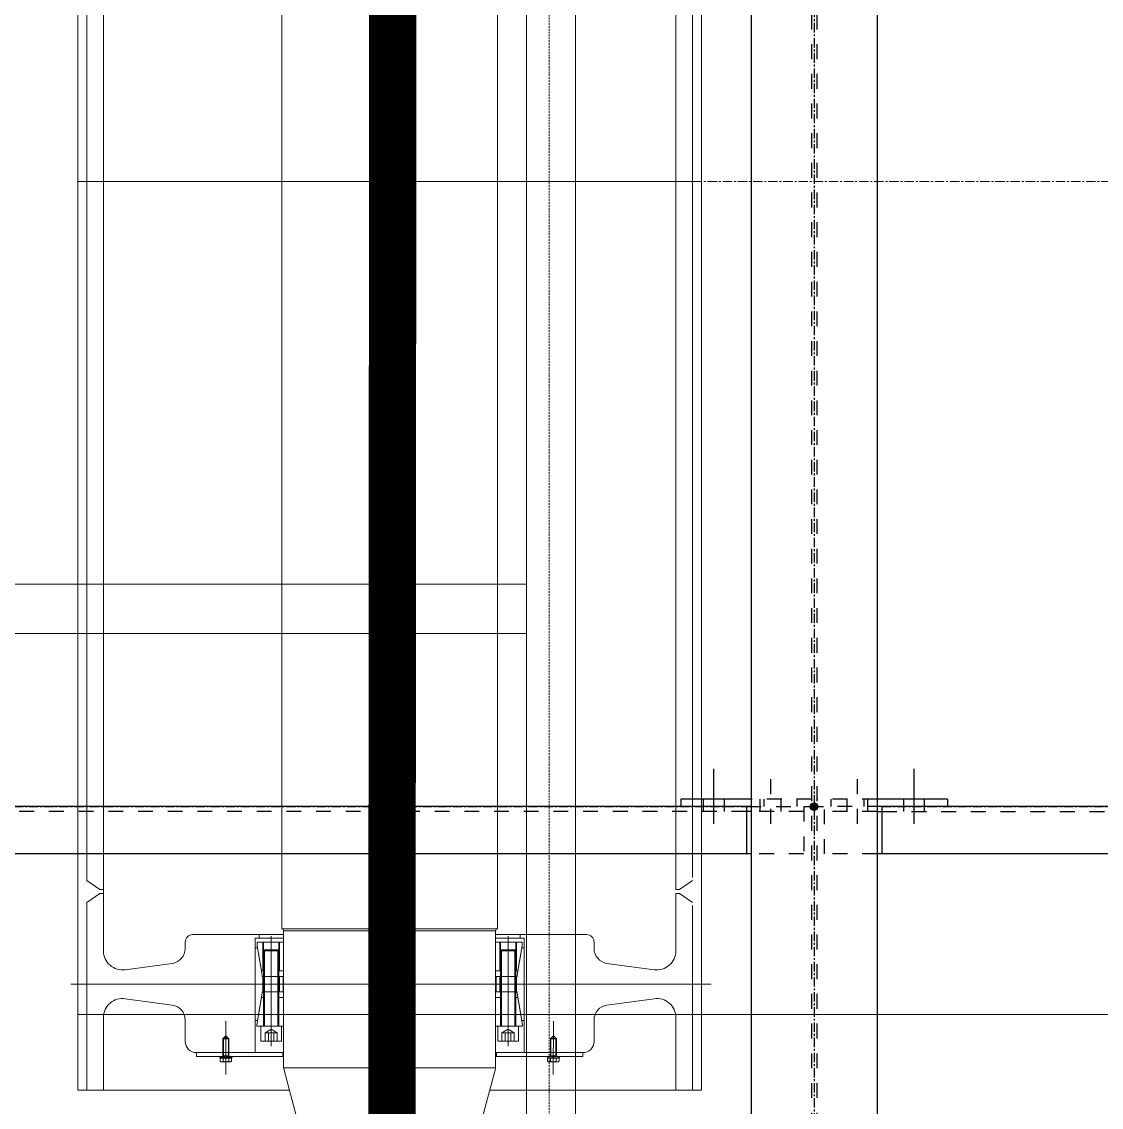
# Model space of a CAD drawing. Header units: inches. Extents: x 209270 to 234360, y -180214 to -150194.
# Drawn here: x 219526 to 220952, y -162786 to -161353 of the extents above; entities that cross this region are included whole.
import ezdxf

# ---------------------------------------------------------------- set-up
doc = ezdxf.new("R2010")
doc.units = ezdxf.units.IN
doc.header["$LTSCALE"] = 10
doc.header["$MEASUREMENT"] = 0
for name, pattern in [('CENTER', [2, 1.25, -0.25, 0.25, -0.25]), ('DXK_LINE_DOT2', [3.9198, 1.9599, -1.9599]), ('HIDDEN', [0.375, 0.25, -0.125])]:
    doc.linetypes.add(name, pattern=pattern)
for name, color, linetype in [('$AUDIT_BAD_LAYER1', 7, 'Continuous'), ('_STR_0', 2, 'Continuous'), ('_STR_1', 2, 'Continuous'), ('_STR_2', 2, 'Continuous'), ('_STR_4', 2, 'Continuous')]:
    doc.layers.add(name, color=color, linetype=linetype)
for name, color, linetype, lineweight in [('All Bought', 110, 'Continuous', 9), ('Belt', 4, 'Continuous', 9), ('CEN', 1, 'CENTER', 9), ('DIM', 42, 'Continuous', 13), ('DIM.', 42, 'Continuous', 13), ('HIDDDEN', 3, 'HIDDEN', 9), ('hoist', 221, 'Continuous', 9), ('MAIN OBJECT', 2, 'Continuous', 18)]:
    doc.layers.add(name, color=color, linetype=linetype, lineweight=lineweight)

# ---------------------------------------------------------------- blocks, each defined once
blk = doc.blocks.new('A$VNI7697676')
at = {"layer": 'All Bought'}
for p, q in [((0, 1615), (0, -1615)), ((-412, 1200), (-412, 0)), ((412, 1200), (412, 0)), ((-142.5, 986.9), (-142.5, 0)), ((142.5, 986.9), (142.5, 0)), ((-378, 935), (-378, 0)), ((378, 935), (378, 0)), ((-400, 923.1), (-400, 0)), ((400, 923.1), (400, 0)), ((412, 0), (-412, 0)), ((-412, -1200), (-412, 0)), ((-400, -923.1), (-400, 0)), ((-378, -935), (-378, 0)), ((-142.5, -986.9), (-142.5, 0)), ((142.5, -986.9), (142.5, 0)), ((378, -935), (378, 0)), ((400, -918.9), (400, 0)), ((412, -1200), (412, 0)), ((-383, -935), (-400, -923.1)), ((383, -935), (400, -923.1)), ((-383, -940), (-400, -951.9)), ((-383, -935), (-378, -935)), ((-383, -940), (-378, -940)), ((-378, -940), (-378, -935)), ((-378, -940), (-378, -1016.1)), ((383, -935), (378, -935)), ((378, -940), (378, -1016.1)), ((383, -940), (378, -940)), ((383, -940), (400, -951.9)), ((-400, -1200), (-400, -951.9)), ((400, -1200), (400, -956.1)), ((-142.5, -986.9), (0, -986.9)), ((142.5, -986.9), (0, -986.9)), ((-172.5, -994.4), (-260, -994.4)), ((-177.5, -1150.4), (-177.5, -999.4)), ((-172.5, -999.4), (-177.5, -999.4)), ((-172.5, -994.4), (-172.5, -999.4)), ((-172.5, -994.4), (-140, -994.4)), ((-172.5, -999.4), (-140, -999.4)), ((-156.5, -1141.9), (-156.5, -996.7)), ((-140, -1170.4), (-140, -989.4)), ((0, -989.4), (-140, -989.4)), ((0, -989.4), (140, -989.4)), ((140, -1170.4), (140, -989.4)), ((172.5, -994.4), (140, -994.4)), ((172.5, -999.4), (140, -999.4)), ((156.5, -1141.9), (156.5, -996.7)), ((172.5, -994.4), (260, -994.4)), ((172.5, -994.4), (172.5, -999.4)), ((172.5, -999.4), (177.5, -999.4)), ((177.5, -1150.4), (177.5, -999.4)), ((-270, -1004.4), (-270, -1012.7)), ((-177.5, -1108), (-177.5, -1012)), ((-177.5, -1012), (-174.7, -1012)), ((-175.2, -1004.4), (-175.2, -1009.2)), ((-175.2, -1004.4), (-140, -1004.4)), ((-175.2, -1009.2), (-169.3, -1042.4)), ((-168.3, -1048.1), (-174.7, -1012)), ((-167.5, -1004.4), (-167.5, -1042.4)), ((-166.5, -1004.4), (-166.5, -1042.4)), ((-166.5, -1015.8), (-165.4, -1014.5)), ((-166.5, -1015.8), (-166.5, -1115.6)), ((-166.5, -1015.8), (-146.5, -1015.8)), ((-165.4, -1014.5), (-165.4, -1079.5)), ((-147.6, -1014.5), (-165.4, -1014.5)), ((-146.5, -1015.8), (-147.6, -1014.5)), ((-147.6, -1014.5), (-147.6, -1079.5)), ((-146.5, -1004.4), (-146.5, -1115.6)), ((-145.5, -1004.4), (-145.5, -1042.4)), ((-140, -1004.4), (-140, -1042.4)), ((140, -1004.4), (140, -1042.4)), ((175.2, -1004.4), (140, -1004.4)), ((145.5, -1004.4), (145.5, -1042.4)), ((146.5, -1004.4), (146.5, -1115.6)), ((146.5, -1015.8), (147.6, -1014.5)), ((166.5, -1015.8), (146.5, -1015.8)), ((147.6, -1014.5), (147.6, -1079.5)), ((147.6, -1014.5), (165.4, -1014.5)), ((166.5, -1015.8), (165.4, -1014.5)), ((165.4, -1014.5), (165.4, -1079.5)), ((166.5, -1004.4), (166.5, -1042.4)), ((166.5, -1015.8), (166.5, -1115.6)), ((167.5, -1004.4), (167.5, -1042.4)), ((168.3, -1048.1), (174.7, -1012)), ((175.2, -1009.2), (169.3, -1042.4)), ((177.5, -1012), (174.7, -1012)), ((175.2, -1004.4), (175.2, -1009.2)), ((177.5, -1108), (177.5, -1012)), ((270, -1004.4), (270, -1012.7)), ((-349.4, -1040.8), (-287.1, -1032.5)), ((-169.3, -1042.4), (-166.5, -1042.4)), ((-146.5, -1042.4), (-140, -1042.4)), ((146.5, -1042.4), (140, -1042.4)), ((169.3, -1042.4), (166.5, -1042.4)), ((349.4, -1040.8), (287.1, -1032.5)), ((-421.3, -1060), (424.7, -1060)), ((-168.3, -1048.1), (-168.3, -1050)), ((-168.3, -1050), (-140.5, -1050)), ((-167.5, -1050), (-167.5, -1070)), ((-145.5, -1050), (-145.5, -1070)), ((-140.5, -1070), (-140.5, -1050)), ((-140.5, -1070), (-140.5, -1050)), ((140.5, -1070), (140.5, -1050)), ((140.5, -1070), (140.5, -1050)), ((168.3, -1050), (140.5, -1050)), ((145.5, -1050), (145.5, -1070)), ((167.5, -1050), (167.5, -1070)), ((168.3, -1048.1), (168.3, -1050)), ((-168.3, -1071.9), (-174.7, -1108)), ((-168.3, -1070), (-140.5, -1070)), ((-168.3, -1071.9), (-168.3, -1070)), ((168.3, -1070), (140.5, -1070)), ((168.3, -1071.9), (168.3, -1070)), ((168.3, -1071.9), (174.7, -1108)), ((-349.4, -1079.2), (-287.1, -1087.5)), ((-169.3, -1077.6), (-175.6, -1113.6)), ((-169.3, -1077.6), (-166.5, -1077.6)), ((-166.5, -1077.6), (-166.5, -1100.6)), ((-165.4, -1079.5), (-165.4, -1115.6)), ((-147.6, -1079.5), (-147.6, -1115.6)), ((-146.5, -1077.6), (-140, -1077.6)), ((-140, -1115.6), (-140, -1077.6)), ((140, -1115.6), (140, -1077.6)), ((146.5, -1077.6), (140, -1077.6)), ((147.6, -1079.5), (147.6, -1115.6)), ((165.4, -1079.5), (165.4, -1115.6)), ((166.5, -1077.6), (166.5, -1100.6)), ((169.3, -1077.6), (166.5, -1077.6)), ((169.3, -1077.6), (175.6, -1113.6)), ((349.4, -1079.2), (287.1, -1087.5)), ((-378, -1200), (-378, -1103.9)), ((-172.5, -1096.6), (-172.6, -1096.4)), ((172.5, -1096.6), (172.6, -1096.4)), ((378, -1200), (378, -1103.9)), ((-270, -1135.4), (-270, -1107.3)), ((-216.2, -1179.2), (-216.2, -1108.8)), ((-177.5, -1108), (-174.7, -1108)), ((-175.6, -1115.6), (-175.6, -1113.6)), ((-175.6, -1115.6), (-140, -1115.6)), ((-170, -1115.6), (-170, -1135.4)), ((-143, -1115.6), (-143, -1135.4)), ((175.6, -1115.6), (140, -1115.6)), ((143, -1115.6), (143, -1135.4)), ((170, -1115.6), (170, -1135.4)), ((177.5, -1108), (174.7, -1108)), ((175.6, -1115.6), (175.6, -1113.6)), ((216.2, -1179.2), (216.3, -1108.8)), ((270, -1135.4), (270, -1107.3)), ((-216.3, -1128.2), (-220.3, -1132.2)), ((-220.3, -1132.2), (-212.3, -1132.2)), ((-220.3, -1155.4), (-220.3, -1132.2)), ((-219.5, -1131.4), (-213, -1131.4)), ((-219.5, -1155.4), (-219.5, -1131.4)), ((-212.3, -1132.2), (-216.3, -1128.2)), ((-213, -1155.4), (-213, -1131.4)), ((-212.3, -1155.4), (-212.3, -1132.2)), ((-156.5, -1119.3), (-164.6, -1124.4)), ((-164.6, -1124.4), (-164.6, -1135.4)), ((-164.6, -1124.4), (-156.5, -1124.4)), ((-160.2, -1124.4), (-160.2, -1135.4)), ((-156.5, -1119.3), (-148.4, -1124.4)), ((-148.4, -1124.4), (-156.5, -1124.4)), ((-152.8, -1124.4), (-152.8, -1135.4)), ((-148.4, -1124.4), (-148.4, -1135.4)), ((156.5, -1119.3), (148.4, -1124.4)), ((148.4, -1124.4), (148.4, -1135.4)), ((148.4, -1124.4), (156.5, -1124.4)), ((152.8, -1124.4), (152.8, -1135.4)), ((156.5, -1119.3), (164.6, -1124.4)), ((164.6, -1124.4), (156.5, -1124.4)), ((160.2, -1124.4), (160.2, -1135.4)), ((164.6, -1124.4), (164.6, -1135.4)), ((212.3, -1132.2), (216.3, -1128.2)), ((220.3, -1132.2), (212.3, -1132.2)), ((212.3, -1155.5), (212.3, -1132.2)), ((219.5, -1131.5), (213, -1131.5)), ((213, -1155.5), (213, -1131.5)), ((216.3, -1128.2), (220.3, -1132.2)), ((219.5, -1155.5), (219.5, -1131.5)), ((220.3, -1155.5), (220.3, -1132.2)), ((-156.5, -1135.4), (-170, -1135.4)), ((-156.5, -1135.4), (-143, -1135.4)), ((156.5, -1135.4), (143, -1135.4)), ((156.5, -1135.4), (170, -1135.4)), ((-255, -1150.4), (-255, -1155.4)), ((-141, -1150.4), (-255, -1150.4)), ((-255, -1155.4), (-141, -1155.4)), ((-224.2, -1155.4), (-208.2, -1155.4)), ((-224.2, -1157), (-224.2, -1155.4)), ((-208.2, -1157), (-224.2, -1157)), ((-223.8, -1157.6), (-222.1, -1157.6)), ((-223.8, -1161.8), (-223.8, -1157.6)), ((-222.1, -1157.6), (-222.1, -1157)), ((-210.4, -1157), (-222.1, -1157)), ((-222.1, -1157.6), (-210.4, -1157.6)), ((-219.5, -1154.7), (-220.2, -1155.4)), ((-220.2, -1154.7), (-212.2, -1154.7)), ((-220, -1161.8), (-220, -1157.6)), ((-216.2, -1155.4), (-216.2, -1157)), ((-213, -1154.7), (-212.2, -1155.4)), ((-212.5, -1161.8), (-212.5, -1157.6)), ((-210.4, -1157.6), (-210.4, -1157)), ((-210.4, -1157.6), (-208.7, -1157.6)), ((-208.7, -1161.8), (-208.7, -1157.6)), ((-208.2, -1155.4), (-208.2, -1157)), ((-141, -1150.4), (-140, -1150.4)), ((-141, -1155.4), (-141, -1150.4)), ((-141, -1155.4), (-140, -1155.4)), ((141, -1150.4), (140, -1150.4)), ((141, -1155.4), (140, -1155.4)), ((141, -1155.4), (141, -1150.4)), ((141, -1150.4), (255, -1150.4)), ((255, -1155.4), (141, -1155.4)), ((224.3, -1155.5), (208.3, -1155.5)), ((208.3, -1155.5), (208.3, -1157.1)), ((208.3, -1157.1), (224.3, -1157.1)), ((208.7, -1161.8), (208.7, -1157.7)), ((210.4, -1157.7), (208.7, -1157.7)), ((210.4, -1157.7), (210.4, -1157.1)), ((210.4, -1157.1), (222.1, -1157.1)), ((222.1, -1157.7), (210.4, -1157.7)), ((213, -1154.7), (212.3, -1155.5)), ((220.3, -1154.7), (212.3, -1154.7)), ((212.5, -1161.8), (212.5, -1157.7)), ((216.3, -1155.5), (216.3, -1157.1)), ((219.5, -1154.7), (220.3, -1155.5)), ((220, -1161.8), (220, -1157.7)), ((222.1, -1157.7), (222.1, -1157.1)), ((223.8, -1157.7), (222.1, -1157.7)), ((223.8, -1161.8), (223.8, -1157.7)), ((224.3, -1157.1), (224.3, -1155.5)), ((255, -1150.4), (255, -1155.4)), ((-223.8, -1161.8), (-222.8, -1162.3)), ((-209.8, -1162.3), (-222.8, -1162.3)), ((-208.7, -1161.8), (-209.8, -1162.3)), ((-140, -1170.4), (0, -1170.4)), ((-139.8, -1171.7), (-120.2, -1245.1)), ((140, -1170.4), (0, -1170.4)), ((139.8, -1171.7), (120.2, -1245.1)), ((208.7, -1161.8), (209.8, -1162.4)), ((209.8, -1162.4), (222.8, -1162.4)), ((223.8, -1161.8), (222.8, -1162.4)), ((-412, -1200), (-132.3, -1200)), ((412, -1200), (132.3, -1200))]:
    blk.add_line(p, q, dxfattribs=at)
for centre, radius, start, end in [((-142.5, -989.4), 2.5, 0, 90), ((142.5, -989.4), 2.5, 90, 180), ((-260, -1004.4), 10, 90, 180), ((260, -1004.4), 10, 0, 90), ((-353, -1016.1), 25, 180, 278.3659), ((-290, -1012.7), 20, 278.3659, 0), ((290, -1012.7), 20, 180, 261.6341), ((353, -1016.1), 25, 261.6341, 0), ((-353, -1103.9), 25, 81.6341, 180), ((-290, -1107.3), 20, 0, 81.6341), ((290, -1107.3), 20, 98.3659, 180), ((353, -1103.9), 25, 0, 98.3659), ((-255, -1135.4), 15, 180, 270), ((255, -1135.4), 15, 270, 0), ((-221.9, -1159), 3.32, 244.4469, 304.4469), ((-216.2, -1149.9), 12.4, 252.3875, 287.6125), ((-210.6, -1159), 3.32, 235.5531, 295.5531), ((-135, -1170.4), 5, 180, 195), ((135, -1170.4), 5, 345, 0), ((210.6, -1159), 3.32, 244.4422, 304.4422), ((216.3, -1150), 12.4, 252.3828, 287.6078), ((221.9, -1159), 3.32, 235.5484, 295.5484)]:
    blk.add_arc(centre, radius, start, end, dxfattribs=at)
blk = doc.blocks.new('A$Ccd523e08')
at = {"layer": 'MAIN OBJECT'}
blk.add_circle((0, 0), 10, dxfattribs=at)
at = {"layer": 'DIM', "xscale": -1}
blk.add_blockref('A$VNI7697676', (0, 0), dxfattribs=at)
blk = doc.blocks.new('A$Cdf87a385')
at = {"layer": 'HIDDDEN'}
blk.add_line((-910.7, -1770.2), (-910.7, 1770.2), dxfattribs=at)
at = {"layer": 'MAIN OBJECT'}
for p, q in [((-945.7, -1825.2), (-945.7, 1825.2)), ((-880.7, -1760.2), (-880.7, 1760.2)), ((-188.6, 595.7), (-880.7, 595.8)), ((-188.6, 530.7), (-880.7, 530.8))]:
    blk.add_line(p, q, dxfattribs=at)
blk = doc.blocks.new('A$C67244592')
at = {"layer": 'hoist', "lineweight": 0, "const_width": 62.5}
blk.add_lwpolyline([(0, -500), (4.3, 5159.9, 0.081795), (-153.3, 6122), (-1342.4, 9643.9, -0.081584), (-1500.1, 10603.6), (-1500.1, 15050)], format="xyb", dxfattribs=at)
blk = doc.blocks.new('Part-116860372-114983 - 114867')
at = {"layer": '_STR_1', "linetype": 'DXK_LINE_DOT2'}
for p, q in [((220569, -160676.7), (220569, -164114.8)), ((220576.1, -160676.7), (220576.1, -164114.8))]:
    blk.add_line(p, q, dxfattribs=at)
at = {"layer": '_STR_2', "linetype": 'Continuous'}
for p, q in [((220489.3, -160670.4), (220489.3, -164121)), ((220655.8, -160670.4), (220655.8, -164121))]:
    blk.add_line(p, q, dxfattribs=at)
at = {"layer": '_STR_4', "linetype": 'CENTER'}
blk.add_line((220572.6, -160514.2), (220572.6, -164264.2), dxfattribs=at)
blk = doc.blocks.new('Part-116860372-115030 - 114867')
at = {"layer": '_STR_4', "linetype": 'Continuous'}
for points in [[(219197.6, -162394.2, -1), (219197.6, -162384.2, -1)], [(220572.6, -162394.2, -1), (220572.6, -162384.2, -1)]]:
    blk.add_hatch(color=256, dxfattribs=at).paths.add_polyline_path(points)
at = {"layer": '_STR_1', "linetype": 'DXK_LINE_DOT2'}
for p, q in [((219211.5, -162389.2), (219211.5, -162451.7)), ((219295.3, -162389.2), (219211.5, -162389.2)), ((219289.1, -162395.4), (219211.5, -162395.4)), ((220483.1, -162395.4), (219295.3, -162395.4)), ((220483.1, -162389.2), (220559, -162389.2)), ((220559, -162395.4), (220489.3, -162395.4)), ((220559, -162389.2), (220559, -162451.7)), ((219289.1, -162451.7), (219211.5, -162451.7)), ((220559, -162451.7), (220489.3, -162451.7))]:
    blk.add_line(p, q, dxfattribs=at)
at = {"layer": '_STR_2', "linetype": 'Continuous'}
for p, q in [((219295.3, -162395.4), (219289.1, -162395.4)), ((220483.1, -162389.2), (219295.3, -162389.2)), ((219295.3, -162451.7), (219295.3, -162389.2)), ((220483.1, -162389.2), (220483.1, -162451.7)), ((220489.3, -162395.4), (220483.1, -162395.4)), ((220489.3, -162451.7), (219289.1, -162451.7))]:
    blk.add_line(p, q, dxfattribs=at)
at = {"layer": '_STR_4', "linetype": 'CENTER'}
for p, q in [((219197.6, -162389.2), (219211.5, -162389.2)), ((219295.3, -162389.2), (220483.1, -162389.2)), ((220559, -162389.2), (220572.6, -162389.2))]:
    blk.add_line(p, q, dxfattribs=at)
at = {"layer": '_STR_4', "linetype": 'Continuous'}
for centre in [(219197.6, -162389.2), (220572.6, -162389.2)]:
    blk.add_circle(centre, 5, dxfattribs=at)
blk = doc.blocks.new('Part-116860372-115031 - 114867')
at = {"layer": '_STR_4', "linetype": 'Continuous'}
for points in [[(220572.6, -162394.2, -1), (220572.6, -162384.2, -1)], [(221947.6, -162394.2, -1), (221947.6, -162384.2, -1)]]:
    blk.add_hatch(color=256, dxfattribs=at).paths.add_polyline_path(points)
at = {"layer": '_STR_1', "linetype": 'DXK_LINE_DOT2'}
for p, q in [((220586.1, -162451.7), (220586.1, -162389.2)), ((220662.1, -162389.2), (220586.1, -162389.2)), ((220655.8, -162395.4), (220586.1, -162395.4)), ((220662.1, -162395.4), (221858.1, -162395.4)), ((221934, -162389.2), (221858.1, -162389.2)), ((221934, -162395.4), (221864.3, -162395.4)), ((221934, -162451.7), (221934, -162389.2)), ((220655.8, -162451.7), (220586.1, -162451.7)), ((221934, -162451.7), (221864.3, -162451.7))]:
    blk.add_line(p, q, dxfattribs=at)
at = {"layer": '_STR_2', "linetype": 'Continuous'}
for p, q in [((220655.8, -162395.4), (220662.1, -162395.4)), ((221858.1, -162389.2), (220662.1, -162389.2)), ((220662.1, -162389.2), (220662.1, -162451.7)), ((221858.1, -162389.2), (221858.1, -162451.7)), ((221864.3, -162395.4), (221858.1, -162395.4)), ((221864.3, -162451.7), (220655.8, -162451.7))]:
    blk.add_line(p, q, dxfattribs=at)
at = {"layer": '_STR_4', "linetype": 'CENTER'}
for p, q in [((220572.6, -162389.2), (220586.1, -162389.2)), ((220662.1, -162389.2), (221858.1, -162389.2)), ((221934, -162389.2), (221947.6, -162389.2))]:
    blk.add_line(p, q, dxfattribs=at)
at = {"layer": '_STR_4', "linetype": 'Continuous'}
for centre in [(220572.6, -162389.2), (221947.6, -162389.2)]:
    blk.add_circle(centre, 5, dxfattribs=at)
blk = doc.blocks.new('Part-116860372-115629 - 114867')
at = {"layer": '_STR_1', "linetype": 'DXK_LINE_DOT2'}
for p, q in [((220655.8, -162379.2), (220576.1, -162379.2)), ((220594.9, -162389.2), (220594.9, -162379.2)), ((220638.6, -162389.2), (220638.6, -162379.2))]:
    blk.add_line(p, q, dxfattribs=at)
at = {"layer": '_STR_2', "linetype": 'Continuous'}
for p, q in [((220748.6, -162379.2), (220655.8, -162379.2)), ((220748.6, -162379.2), (220748.6, -162389.2)), ((220662.1, -162389.2), (220655.8, -162389.2))]:
    blk.add_line(p, q, dxfattribs=at)
blk = doc.blocks.new('Bolt-116860372-115630 - 114867')
at = {"layer": '_STR_1', "linetype": 'DXK_LINE_DOT2'}
for p, q in [((220629.9, -162411.7), (220629.9, -162339.2)), ((220616.1, -162389.2), (220616.1, -162379.2)), ((220643.6, -162389.2), (220643.6, -162379.2)), ((220616.1, -162395.4), (220616.1, -162389.2)), ((220643.6, -162395.4), (220643.6, -162389.2))]:
    blk.add_line(p, q, dxfattribs=at)
at = {"layer": '_STR_2', "linetype": 'Continuous'}
for p, q in [((220704.9, -162411.7), (220704.9, -162339.2)), ((220691.1, -162389.2), (220691.1, -162379.2)), ((220718.6, -162389.2), (220718.6, -162379.2)), ((220691.1, -162395.4), (220691.1, -162389.2)), ((220718.6, -162395.4), (220718.6, -162389.2))]:
    blk.add_line(p, q, dxfattribs=at)
blk = doc.blocks.new('Part-116860372-115631 - 114867')
at = {"layer": '_STR_1', "linetype": 'DXK_LINE_DOT2'}
for p, q in [((220569, -162379.2), (220489.3, -162379.2)), ((220506.5, -162389.2), (220506.5, -162379.2)), ((220550.3, -162389.2), (220550.3, -162379.2))]:
    blk.add_line(p, q, dxfattribs=at)
at = {"layer": '_STR_2', "linetype": 'Continuous'}
for p, q in [((220489.3, -162379.2), (220396.5, -162379.2)), ((220396.5, -162379.2), (220396.5, -162389.2)), ((220489.3, -162389.2), (220483.1, -162389.2))]:
    blk.add_line(p, q, dxfattribs=at)
blk = doc.blocks.new('Bolt-116860372-115632 - 114867')
at = {"layer": '_STR_1', "linetype": 'DXK_LINE_DOT2'}
for p, q in [((220515.3, -162411.7), (220515.3, -162339.2)), ((220501.5, -162389.2), (220501.5, -162379.2)), ((220529, -162389.2), (220529, -162379.2)), ((220501.5, -162395.4), (220501.5, -162389.2)), ((220529, -162395.4), (220529, -162389.2))]:
    blk.add_line(p, q, dxfattribs=at)
at = {"layer": '_STR_2', "linetype": 'Continuous'}
for p, q in [((220440.3, -162411.7), (220440.3, -162339.2)), ((220426.5, -162389.2), (220426.5, -162379.2)), ((220454, -162389.2), (220454, -162379.2)), ((220426.5, -162395.4), (220426.5, -162389.2)), ((220454, -162395.4), (220454, -162389.2))]:
    blk.add_line(p, q, dxfattribs=at)

msp = doc.modelspace()

# ---------------------------------------------------------------- linework, layer by layer
at = {"layer": 'Belt'}
msp.add_line((232519.4, -162663.7, 0), (219599.9, -162663.7, 0), dxfattribs=at)
at = {"layer": 'CEN'}
msp.add_line((220011.9, -161563.7), (232509.3, -161563.7), dxfattribs=at)

# ---------------------------------------------------------------- block references
at = {"layer": '$AUDIT_BAD_LAYER1', "color": 1, "rotation": 180.0000473434895}
msp.add_blockref('A$Cdf87a385', (219311.9, -161564.7, 0.8), dxfattribs=at)
at = {"layer": '_STR_0', "zscale": 0.8}
for name in ['Part-116860372-114983 - 114867', 'Bolt-116860372-115632 - 114867', 'Bolt-116860372-115630 - 114867', 'Part-116860372-115030 - 114867', 'Part-116860372-115631 - 114867', 'Part-116860372-115031 - 114867', 'Part-116860372-115629 - 114867']:
    msp.add_blockref(name, (0, 0), dxfattribs=at)
at = {"layer": 'DIM', "xscale": -1}
msp.add_blockref('A$Ccd523e08', (220011.9, -161563.7, 0.8), dxfattribs=at)
at = {"layer": 'DIM.'}
msp.add_blockref('A$C67244592', (220011.9, -166263.7), dxfattribs=at)

doc.saveas('drawing.dxf')
